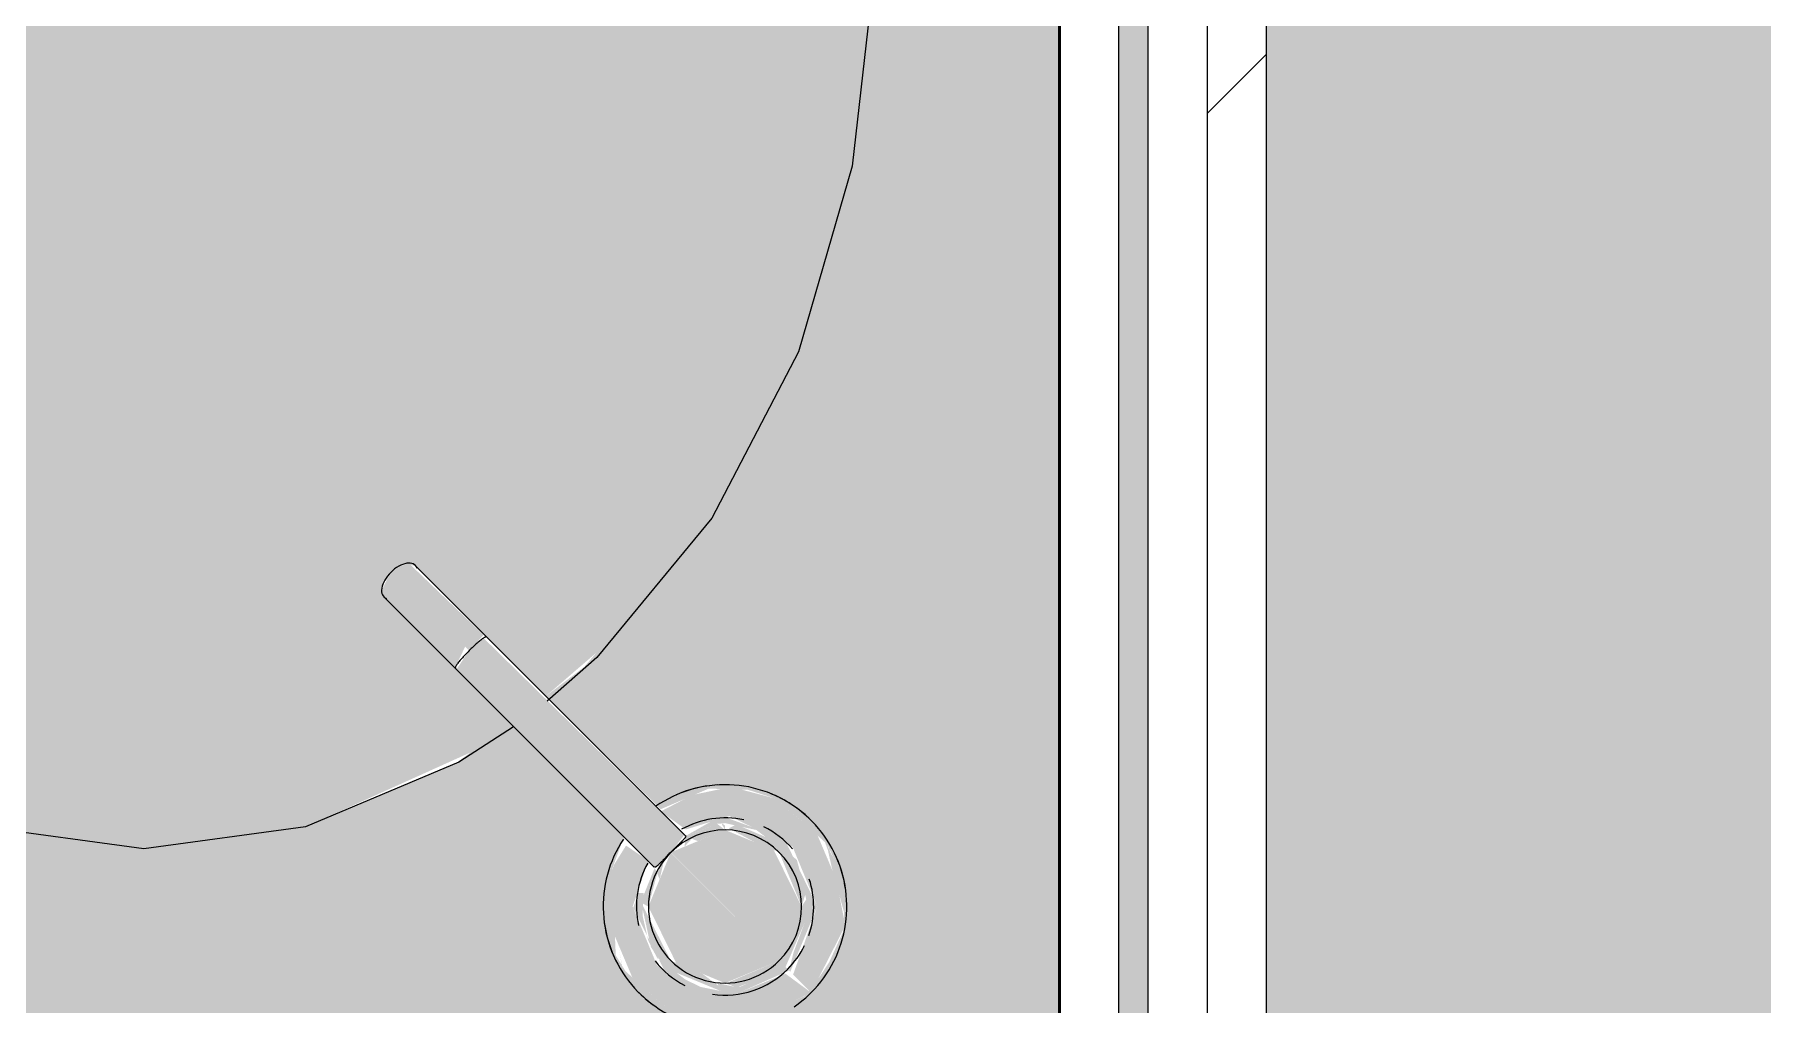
# Model space of a CAD drawing. Header units: inches. Extents: x -4266 to -1814, y 9706 to 12441.
# Drawn here: x -2929.25 to -2914.62, y 11456.85 to 11465.06 of the extents above; entities that cross this region are included whole.
import ezdxf

# ---------------------------------------------------------------- set-up
doc = ezdxf.new("R2010")
doc.units = ezdxf.units.IN
doc.header["$MEASUREMENT"] = 0
doc.linetypes.add('Hidden 1_8_', pattern=[0.1875, 0.125, -0.0625])
for name, color, linetype, lineweight in [('A-DETL-HDLN', 90, 'Hidden 1_8_', 9), ('A-WALL', 113, 'Continuous', 13), ('A-WALL-PATT-6', 111, 'Continuous', 9), ('I-WALL-3', 2, 'Continuous', 50), ('P-SANR-FIXT', 6, 'Continuous', 9)]:
    doc.layers.add(name, color=color, linetype=linetype, lineweight=lineweight)
pattern_1 = [(0, (0, 0), (30.72, 7.68), [1.267, -21.773, 1.267, -21.773, -122.88]), (0, (0, 0), (30.72, 7.68), [-46.08, 1.267, -44.813, 1.267, -21.773, -53.76]), (0, (0, 0), (30.72, 7.68), [-115.2, 1.267, -14.093, 1.267, -37.133]), (120, (11.52, 3.84), (-22.011075, 22.7643004), [1.267, -21.773, 1.267, -21.773, -122.88]), (120, (11.52, 3.84), (-22.011075, 22.7643004), [-46.08, 1.267, -44.813, 1.267, -21.773, -53.76]), (120, (11.52, 3.84), (-22.011075, 22.7643004), [-115.2, 1.267, -14.093, 1.267, -37.133]), (240, (15.36, 19.2), (-8.708925, -30.4443004), [1.267, -21.773, 1.267, -21.773, -122.88]), (240, (15.36, 19.2), (-8.708925, -30.4443004), [-46.08, 1.267, -44.813, 1.267, -21.773, -53.76]), (240, (15.36, 19.2), (-8.708925, -30.4443004), [-115.2, 1.267, -14.093, 1.267, -37.133])]

# ---------------------------------------------------------------- blocks, each defined once
blk = doc.blocks.new('Plbg-Sink Wall Mounted-UH - Sink-403447-FLOOR PLAN - 1ST FLOOR')
at = {"layer": 'P-SANR-FIXT'}
for points in [[(12, -0.75), (12, -0.5), (-12, -0.5), (-12, -0.75), (11.62, -0.75)], [(7.437, -9), (7.25, -7.631), (6.609, -6.211), (6.371, -5.897), (5.247, -6.987), (5.132, -6.941), (5.023, -6.794), (5.039, -6.709), (6.143, -5.597), (5.669, -5.045), (4.638, -4.192), (3.228, -3.459), (1.657, -3.004), (0.377, -2.885), (0.364, -7.474), (0.266, -7.484), (0.266, -7.562), (0.364, -7.601), (0.326, -9.399), (0.266, -9.52), (0.266, -9.591), (0.188, -9.682), (0.153, -9.748), (0, -9.784), (-0.188, -9.734), (-0.222, -9.623), (-0.266, -9.553), (-0.301, -9.429), (-0.326, -9.358), (-0.326, -7.567), (-0.266, -7.558), (-0.266, -7.481), (-0.377, -7.46), (-0.377, -2.885), (-1.651, -3.004), (-3.262, -3.479), (-4.632, -4.192), (-5.809, -5.165), (-6.695, -6.332), (-7.244, -7.631), (-7.431, -9), (-7.244, -10.369), (-6.695, -11.668), (-5.809, -12.835), (-4.632, -13.808), (-3.222, -14.541), (-1.651, -14.996), (0.003, -15.15), (1.657, -14.996), (3.228, -14.541), (4.638, -13.808), (5.815, -12.835), (6.701, -11.668), (7.25, -10.369)], [(8.937, -4.132), (8.868, -3.804), (8.653, -3.351), (8.493, -3.568), (8.703, -4.085), (8.426, -4.654), (7.924, -4.862), (7.536, -4.729), (7.408, -4.918), (7.57, -5.019), (7.763, -5.099), (8.156, -5.021), (8.531, -4.862), (8.838, -4.507), (8.922, -4.218)], [(8.382, -3.622), (7.924, -3.432), (7.446, -3.668), (7.276, -4.08), (7.465, -4.539), (8.277, -3.727)], [(8.572, -4.08), (8.382, -3.622), (7.468, -4.54), (7.924, -4.729), (8.401, -4.494), (8.56, -4.11)], [(7.464, -4.54), (7.319, -4.425), (5.651, -6.124), (5.758, -6.246), (7.446, -4.558)], [(7.592, -4.673), (7.464, -4.54), (5.758, -6.246), (5.916, -6.353), (7.579, -4.685)], [(5.758, -6.246), (5.625, -6.124), (5.017, -6.757), (5.064, -6.872), (5.096, -6.909), (5.725, -6.28)], [(5.898, -6.363), (5.725, -6.28), (5.096, -6.909), (5.247, -6.987), (5.32, -6.941), (5.897, -6.363)]]:
    blk.add_hatch(color=256, dxfattribs=at).paths.add_polyline_path(points, flags=0)
h = blk.add_hatch(color=256, dxfattribs=at)
h.paths.add_polyline_path([(7.4, -3.214), (7.526, -3.155), (7.435, -3.205)], flags=0)
h.paths.add_polyline_path([(8.448, -4.946), (8.247, -4.986), (8.413, -4.955)], flags=0)
h.paths.add_polyline_path([(12, -18), (12, -1.25), (0.377, -1.25), (0.377, -2.885), (1.657, -3.004), (3.228, -3.459), (4.638, -4.192), (5.898, -5.274), (6.143, -5.597), (7.1, -4.624), (6.926, -4.218), (6.935, -3.889), (7.01, -3.654), (7.193, -3.442), (7.38, -3.234), (7.446, -3.21), (7.601, -3.175), (7.975, -3.072), (8.135, -3.08), (8.394, -3.198), (8.539, -3.293), (8.68, -3.403), (8.922, -3.943), (8.922, -4.218), (8.838, -4.507), (8.655, -4.719), (8.472, -4.922), (8.337, -5.005), (7.606, -5.036), (7.331, -4.934), (6.371, -5.897), (6.714, -6.363), (7.25, -7.631), (7.437, -9), (7.25, -10.369), (6.701, -11.668), (5.815, -12.835), (4.638, -13.808), (3.228, -14.541), (1.657, -14.996), (-0.094, -15.141), (-1.651, -14.996), (-3.222, -14.541), (-4.632, -13.808), (-5.809, -12.835), (-6.695, -11.668), (-7.244, -10.369), (-7.431, -9), (-7.244, -7.631), (-6.695, -6.332), (-5.809, -5.165), (-4.632, -4.192), (-3.222, -3.459), (-1.651, -3.004), (-0.377, -2.85), (-0.377, -1.25), (-12, -1.25), (-12, -18), (9.96, -18)], flags=0)
h = blk.add_hatch(color=256, dxfattribs=at)
h.paths.add_polyline_path([(8.653, -3.351), (8.085, -3.062), (7.692, -3.14), (7.317, -3.299), (7.01, -3.654), (6.911, -4.029), (6.98, -4.357), (7.119, -4.624), (7.272, -4.413), (7.158, -4.044), (7.417, -3.509), (7.924, -3.299), (8.5, -3.504), (8.601, -3.403)], flags=0)
h.paths.add_polyline_path([(7.697, -3.138), (7.412, -3.203), (7.446, -3.202), (7.692, -3.14)], flags=0)
h = blk.add_hatch(color=256, dxfattribs=at)
h.paths.add_polyline_path([(7.331, -4.413), (7.417, -4.423), (7.351, -4.362)], flags=0)
h.paths.add_polyline_path([(7.215, -4.113), (7.276, -4.08), (7.239, -4.08)], flags=0)
h.paths.add_polyline_path([(8.476, -3.528), (7.924, -3.299), (7.351, -3.578), (7.156, -4.113), (7.328, -4.416), (7.328, -4.407), (7.224, -4.147), (7.218, -4.08), (7.276, -3.816), (7.531, -3.472), (7.864, -3.393), (7.924, -3.432), (8.057, -3.405), (8.312, -3.5), (8.466, -3.538)], flags=0)
h = blk.add_hatch(color=256, dxfattribs=at)
h.paths.add_polyline_path([(8.436, -3.568), (8.057, -3.405), (8.002, -3.394), (7.924, -3.432), (8.382, -3.622)], flags=0)
h.paths.add_polyline_path([(7.924, -3.432), (7.809, -3.397), (7.531, -3.472), (7.38, -3.633), (7.229, -3.985), (7.262, -4.048), (7.38, -3.828), (7.465, -3.622), (7.858, -3.459)], flags=0)
h.paths.add_polyline_path([(7.37, -4.31), (7.276, -4.08), (7.224, -4.147), (7.331, -4.413), (7.351, -4.362)], flags=0)
h = blk.add_hatch(color=256, dxfattribs=at)
h.paths.add_polyline_path([(8.705, -4.08), (8.466, -3.538), (8.436, -3.568), (8.601, -3.948), (8.604, -3.997), (8.572, -4.146), (8.639, -4.117), (8.592, -4.351), (8.5, -4.471), (8.361, -4.654), (8.215, -4.729), (8.001, -4.778), (7.809, -4.769), (7.809, -4.814), (7.935, -4.857), (8.5, -4.576), (8.703, -4.085)], flags=0)
h.paths.add_polyline_path([(7.695, -4.634), (7.519, -4.593), (7.643, -4.654), (7.692, -4.635)], flags=0)
h = blk.add_hatch(color=256, dxfattribs=at)
h.paths.add_polyline_path([(8.642, -4.074), (8.493, -4.272), (8.382, -4.539), (7.892, -4.789), (8.268, -4.707), (8.435, -4.591), (8.467, -4.534), (8.639, -4.117), (8.642, -4.08)], flags=0)
h.paths.add_polyline_path([(8.609, -3.983), (8.5, -3.682), (8.436, -3.568), (8.382, -3.622), (8.575, -4.074), (8.604, -3.997)], flags=0)
h.paths.add_polyline_path([(7.924, -4.729), (7.643, -4.654), (7.598, -4.676), (7.857, -4.781), (7.892, -4.789)], flags=0)
for p, q in [((12, -0.5), (-12, -0.5)), ((-12, -0.75), (12, -0.75)), ((7.325, -4.414), (5.641, -6.098)), ((5.906, -6.363), (7.59, -4.679)), ((5.641, -6.098), (5.036, -6.703)), ((5.302, -6.968), (5.906, -6.363))]:
    blk.add_line(p, q, dxfattribs=at)
at = {"layer": 'P-SANR-FIXT', "flags": 128}
for points in [[(0.365, -2.857), (1.657, -3.004), (3.228, -3.459), (4.638, -4.192), (5.815, -5.165), (6.186, -5.586)], [(8.653, -3.351), (8.623, -3.323), (8.593, -3.295), (8.561, -3.269), (8.528, -3.244), (8.494, -3.221), (8.459, -3.199), (8.423, -3.178), (8.387, -3.159), (8.35, -3.141), (8.312, -3.125), (8.273, -3.11), (8.234, -3.097), (8.194, -3.085), (8.154, -3.075), (8.114, -3.067), (8.073, -3.06), (8.032, -3.055), (7.991, -3.051), (7.95, -3.049), (7.909, -3.049), (7.868, -3.051), (7.827, -3.054), (7.786, -3.058), (7.745, -3.065), (7.704, -3.073), (7.664, -3.082), (7.625, -3.094), (7.585, -3.106), (7.547, -3.121), (7.509, -3.136), (7.471, -3.154), (7.434, -3.173), (7.399, -3.193), (7.363, -3.215), (7.329, -3.238), (7.296, -3.262), (7.264, -3.288), (7.233, -3.315), (7.203, -3.343), (7.174, -3.373), (7.146, -3.403), (7.12, -3.435), (7.094, -3.468), (7.071, -3.501), (7.048, -3.536), (7.027, -3.571), (7.007, -3.608), (6.989, -3.645), (6.973, -3.682), (6.957, -3.721), (6.944, -3.76), (6.932, -3.799), (6.921, -3.839), (6.912, -3.879), (6.905, -3.92), (6.9, -3.961), (6.896, -4.002), (6.893, -4.043), (6.893, -4.084), (6.894, -4.126), (6.896, -4.167), (6.901, -4.208), (6.906, -4.249), (6.914, -4.289), (6.923, -4.329), (6.934, -4.369), (6.946, -4.408), (6.96, -4.447), (6.976, -4.486), (6.993, -4.523), (7.011, -4.56), (7.031, -4.596), (7.052, -4.631), (7.075, -4.666)], [(7.354, -4.94), (7.389, -4.962), (7.425, -4.983), (7.461, -5.002), (7.498, -5.02), (7.536, -5.036), (7.575, -5.051), (7.614, -5.064), (7.653, -5.076), (7.693, -5.086), (7.734, -5.094), (7.775, -5.101), (7.815, -5.106), (7.857, -5.109), (7.898, -5.111), (7.939, -5.112), (7.98, -5.11), (8.021, -5.107), (8.062, -5.102), (8.103, -5.096), (8.144, -5.088), (8.184, -5.078), (8.223, -5.067), (8.263, -5.054), (8.301, -5.04), (8.339, -5.024), (8.377, -5.007), (8.413, -4.988), (8.449, -4.968), (8.484, -4.946), (8.519, -4.923), (8.552, -4.898), (8.584, -4.873), (8.615, -4.846), (8.645, -4.817), (8.674, -4.788), (8.702, -4.757), (8.728, -4.726), (8.753, -4.693)], [(8.773, -3.495), (8.749, -3.461), (8.723, -3.429), (8.697, -3.397), (8.669, -3.367), (8.653, -3.351)], [(6.402, -5.87), (6.701, -6.332), (7.25, -7.631), (7.437, -9)], [(7.437, -9), (7.25, -10.369), (6.701, -11.668), (5.815, -12.835), (4.638, -13.808), (3.228, -14.541), (1.657, -14.996), (0.003, -15.15), (-1.651, -14.996), (-3.222, -14.541), (-4.632, -13.808), (-5.809, -12.835), (-6.695, -11.668), (-7.244, -10.369), (-7.431, -9)]]:
    blk.add_lwpolyline(points, dxfattribs=at)
at = {"layer": 'P-SANR-FIXT'}
for radius, start, end in [(1.031, 97.466, 117), (1.031, 135, 158.4924), (0.75, 70.8374, 108.0248), (0.648, 45, 225), (0.75, 45, 63.8495), (0.75, 130.5196, 154.0289), (0.648, 225, 45), (0.75, 351.7906, 45), (0.75, 167.7182, 209.3793), (1.031, 183.5014, 203.62), (0.75, 307.9008, 332.9832), (1.031, 315, 338.4924), (0.75, 240.6207, 282.2818), (1.031, 277.466, 297)]:
    blk.add_arc((7.924, -4.08), radius, start, end, dxfattribs=at)
for start_param, end_param in [(6.021386, 7.853982), (1.570796, 3.403392)]:
    blk.add_ellipse((5.169, -6.835), major_axis=(-0.133, 0.133), ratio=0.5547, start_param=start_param, end_param=end_param, dxfattribs=at)
for points in [[(7.323, -4.419), (7.323, -4.417), (7.324, -4.415), (7.325, -4.414)], [(7.59, -4.679), (7.589, -4.68), (7.588, -4.681), (7.585, -4.681)]]:
    blk.add_open_spline(points, degree=3, dxfattribs=at)
for points, knots in [([(7.331, -4.413), (7.333, -4.413), (7.335, -4.414), (7.34, -4.416), (7.345, -4.42), (7.351, -4.425), (7.357, -4.43), (7.364, -4.437), (7.372, -4.445), (7.38, -4.453), (7.389, -4.462), (7.398, -4.472), (7.408, -4.483), (7.419, -4.494), (7.43, -4.505), (7.445, -4.52), (7.456, -4.532), (7.464, -4.54)], [-0.4444444, -0.4444444, -0.4444444, -0.4444444, -0.4166667, -0.3888889, -0.3611111, -0.3333333, -0.3055556, -0.2777778, -0.25, -0.2222222, -0.1944444, -0.1666667, -0.1388889, -0.1111111, -0.0833333, -0.0555556, 0, 0, 0, 0]), ([(7.464, -4.54), (7.472, -4.548), (7.488, -4.563), (7.507, -4.582), (7.522, -4.596), (7.532, -4.606), (7.542, -4.615), (7.551, -4.624), (7.559, -4.633), (7.567, -4.64), (7.574, -4.647), (7.58, -4.654), (7.584, -4.66), (7.588, -4.665), (7.591, -4.669), (7.591, -4.672), (7.592, -4.673)], [-1, -1, -1, -1, -0.9444444, -0.8888889, -0.8611111, -0.8333333, -0.8055556, -0.7777778, -0.75, -0.7222222, -0.6944444, -0.6666667, -0.6388889, -0.6111111, -0.5833333, -0.5555556, -0.5555556, -0.5555556, -0.5555556]), ([(5.641, -6.098), (5.64, -6.099), (5.64, -6.101), (5.641, -6.106), (5.645, -6.114), (5.651, -6.123), (5.659, -6.135), (5.672, -6.152), (5.693, -6.177), (5.724, -6.211), (5.747, -6.234), (5.758, -6.246)], [0.5, 0.5, 0.5, 0.5, 0.5416667, 0.5833333, 0.625, 0.6666667, 0.7083333, 0.75, 0.8333333, 0.9166667, 1, 1, 1, 1]), ([(5.758, -6.246), (5.77, -6.257), (5.793, -6.28), (5.827, -6.311), (5.852, -6.332), (5.87, -6.346), (5.881, -6.354), (5.891, -6.359), (5.898, -6.363), (5.903, -6.365), (5.905, -6.364), (5.906, -6.363)], [0, 0, 0, 0, 0.0833333, 0.1666667, 0.25, 0.2916667, 0.3333333, 0.375, 0.4166667, 0.4583333, 0.5, 0.5, 0.5, 0.5])]:
    blk.add_open_spline(points, degree=3, knots=knots, dxfattribs=at)

msp = doc.modelspace()

# ---------------------------------------------------------------- hatches: boundary and pattern name
at = {"layer": 'A-WALL-PATT-6'}
h = msp.add_hatch(dxfattribs=at)
h.set_pattern_fill('FP_2', color=256, style=0, pattern_type=2)
h.set_pattern_definition([(161.57, (0.48, 0.48), (-3.83995378, -1.544e-05), [0, -27.322, 3.034, 0]), (18.43, (-0.48, 0.48), (-3.83995378, 1.544e-05), [0, -27.322, 3.034, 0]), (108.43, (0.48, 0.48), (1.919622, -9.60052459), [9.106, -21.25]), (71.57, (-0.48, 0.48), (1.919622, 9.60052459), [9.106, -21.25])])
h.paths.add_polyline_path([(-2913.32374, 11284.2894), (-2913.32374, 11423.3644), (-2913.45014, 11423.3644), (-2913.45014, 11448.3644), (-2913.32374, 11448.3644), (-2913.32374, 11646.7394), (-2918.82374, 11646.7357), (-2918.82374, 11284.2894)], flags=0)
h = msp.add_hatch(dxfattribs=at)
h.set_pattern_fill('FP_1', color=256, style=0, pattern_type=2)
h.set_pattern_definition(pattern_1)
h.paths.add_polyline_path([(-2920.57374, 11284.2894), (-2919.94874, 11284.2894), (-2919.94874, 11400.8519), (-2920.57374, 11400.8519), (-2920.57374, 11284.9144)], flags=0)
h.paths.add_polyline_path([(-2920.57374, 11404.3519), (-2919.94874, 11404.3519), (-2919.94874, 11445.8519), (-2920.57374, 11445.8519), (-2920.57374, 11404.9769)], flags=0)
h.paths.add_polyline_path([(-2919.94874, 11449.3519), (-2919.94874, 11453.6019), (-2920.07374, 11453.6019), (-2920.07374, 11477.6019), (-2919.94874, 11477.6019), (-2919.94874, 11541.2269), (-2920.57374, 11541.2269), (-2920.57374, 11449.3519)], flags=0)
h.paths.add_polyline_path([(-2920.57374, 11544.7269), (-2919.94874, 11544.76335), (-2919.94874, 11641.2394), (-2920.57374, 11641.2394), (-2920.57374, 11545.3519)], flags=0)
h = msp.add_hatch(dxfattribs=at)
h.set_pattern_fill('FP_1', color=256, style=0, pattern_type=2)
h.set_pattern_definition(pattern_1)
h.paths.add_polyline_path([(-2919.32374, 11284.2894), (-2919.32374, 11400.8519), (-2919.94874, 11400.8519), (-2919.94874, 11284.2894)], flags=0)
h.paths.add_polyline_path([(-2919.94874, 11404.3519), (-2919.32374, 11404.3519), (-2919.32374, 11445.8519), (-2919.94874, 11445.8519), (-2919.94874, 11415.42439)], flags=0)
h.paths.add_polyline_path([(-2919.32374, 11449.3519), (-2919.32374, 11541.2269), (-2919.94874, 11541.2269), (-2919.94874, 11477.6019), (-2919.82374, 11477.6019), (-2919.82374, 11453.6019), (-2919.94874, 11453.6019), (-2919.94874, 11449.3519)], flags=0)
h.paths.add_polyline_path([(-2919.94874, 11544.7269), (-2919.32374, 11544.7269), (-2919.32374, 11641.2394), (-2919.94874, 11641.2394), (-2919.94874, 11544.76335)], flags=0)
h = msp.add_hatch(dxfattribs=at)
h.set_pattern_fill('FP_23', color=256, style=0, pattern_type=2)
h.set_pattern_definition([(45, (0, 0), (-9.503515, 9.503515), []), (45, (0, 14.4), (-9.503515, 9.503515), [])])
h.paths.add_polyline_path([(-2918.82374, 11284.2894), (-2918.82374, 11400.8519), (-2919.32374, 11400.8519), (-2919.32374, 11284.2894)], flags=0)
h.paths.add_polyline_path([(-2919.32374, 11404.3519), (-2918.82374, 11404.3519), (-2918.82374, 11445.8519), (-2919.32374, 11445.8519), (-2919.32374, 11415.26667)], flags=0)
h.paths.add_polyline_path([(-2918.94289, 11449.3519), (-2918.82374, 11449.3519), (-2918.82374, 11541.2269), (-2919.32374, 11541.2269), (-2919.32374, 11449.3519)], flags=0)
h.paths.add_polyline_path([(-2919.32374, 11544.7269), (-2918.82374, 11544.7269), (-2918.82374, 11641.2394), (-2919.32374, 11641.2394), (-2919.32374, 11544.79981)], flags=0)

# ---------------------------------------------------------------- linework, layer by layer
at = {"layer": 'A-DETL-HDLN'}
msp.add_circle((-2958.41677, 11489.80466), 30, dxfattribs=at)
at = {"layer": 'A-WALL'}
for p, q in [((-2918.82374, 11641.2394), (-2918.82374, 11284.2894)), ((-2919.32374, 11541.2269), (-2919.32374, 11449.3519))]:
    msp.add_line(p, q, dxfattribs=at)
at = {"layer": 'I-WALL-3'}
msp.add_line((-2920.57374, 11540.6019), (-2920.57374, 11449.9769), dxfattribs=at)

# ---------------------------------------------------------------- block references
at = {"layer": 'P-SANR-FIXT', "rotation": 269.9999999999986}
msp.add_blockref('Plbg-Sink Wall Mounted-UH - Sink-403447-FLOOR PLAN - 1ST FLOOR', (-2919.32374, 11465.6019), dxfattribs=at)

doc.saveas('drawing.dxf')
